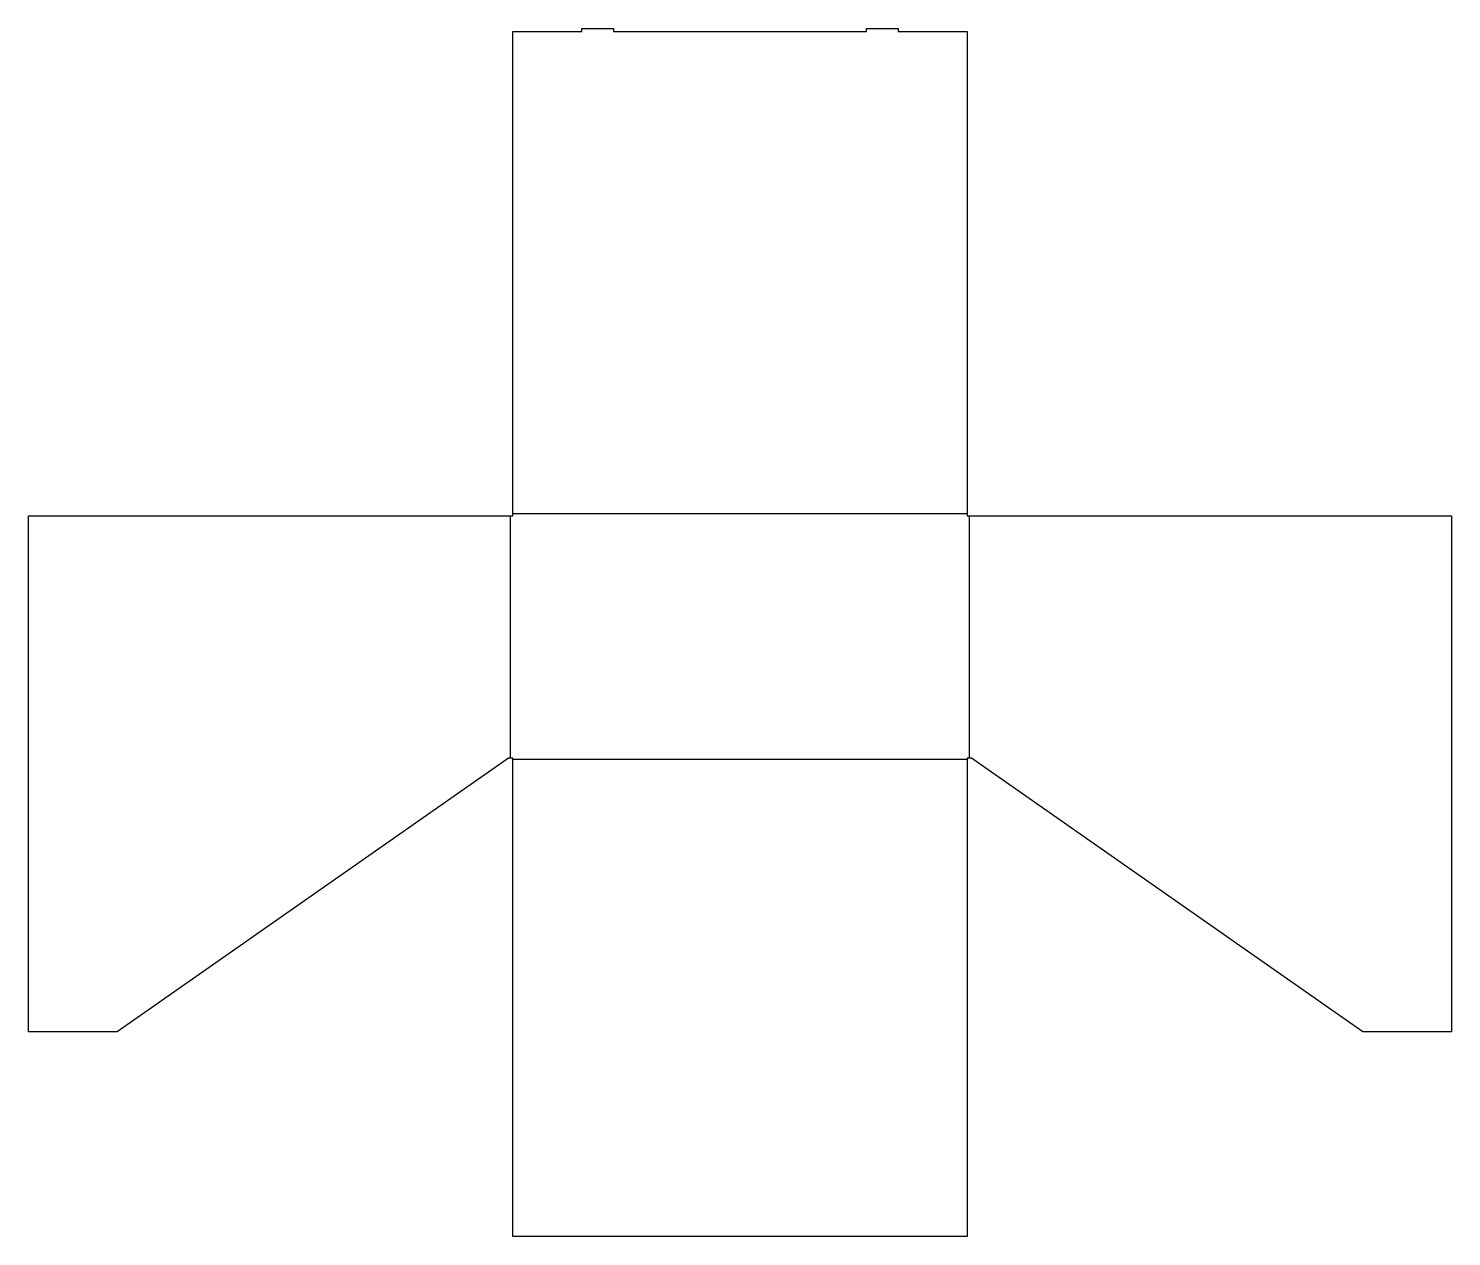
# Model space of a CAD drawing. Extents: x -338 to 338, y -220 to 354.
import ezdxf

# ---------------------------------------------------------------- set-up
doc = ezdxf.new("R2010")
doc.units = 0

msp = doc.modelspace()

# ---------------------------------------------------------------- linework, layer by layer
at = {"layer": '1'}
msp.add_lwpolyline([(337.74, 122.5), (337.74, -122.5), (295.6, -122.5), (109.94, 7.5), (107.8, 7.5), (107.8, -219.66), (-107.8, -219.66), (-107.8, 7.5), (-109.94, 7.5), (-295.6, -122.5), (-337.74, -122.5), (-337.74, 122.5), (-107.8, 122.5), (-107.8, 352.44), (-75, 352.44), (-75, 353.94), (-60, 353.94), (-60, 352.44), (60, 352.44), (60, 353.94), (75, 353.94), (75, 352.44), (107.8, 352.44), (107.8, 122.5)], close=True, dxfattribs=at)
at = {"layer": '2'}
for p, q in [((-108.87, 7.5), (-108.87, 122.5)), ((-107.8, 123.57), (107.8, 123.57)), ((108.87, 7.5), (108.87, 122.5)), ((107.8, 6.85), (-107.8, 6.85))]:
    msp.add_line(p, q, dxfattribs=at)

doc.saveas('drawing.dxf')
